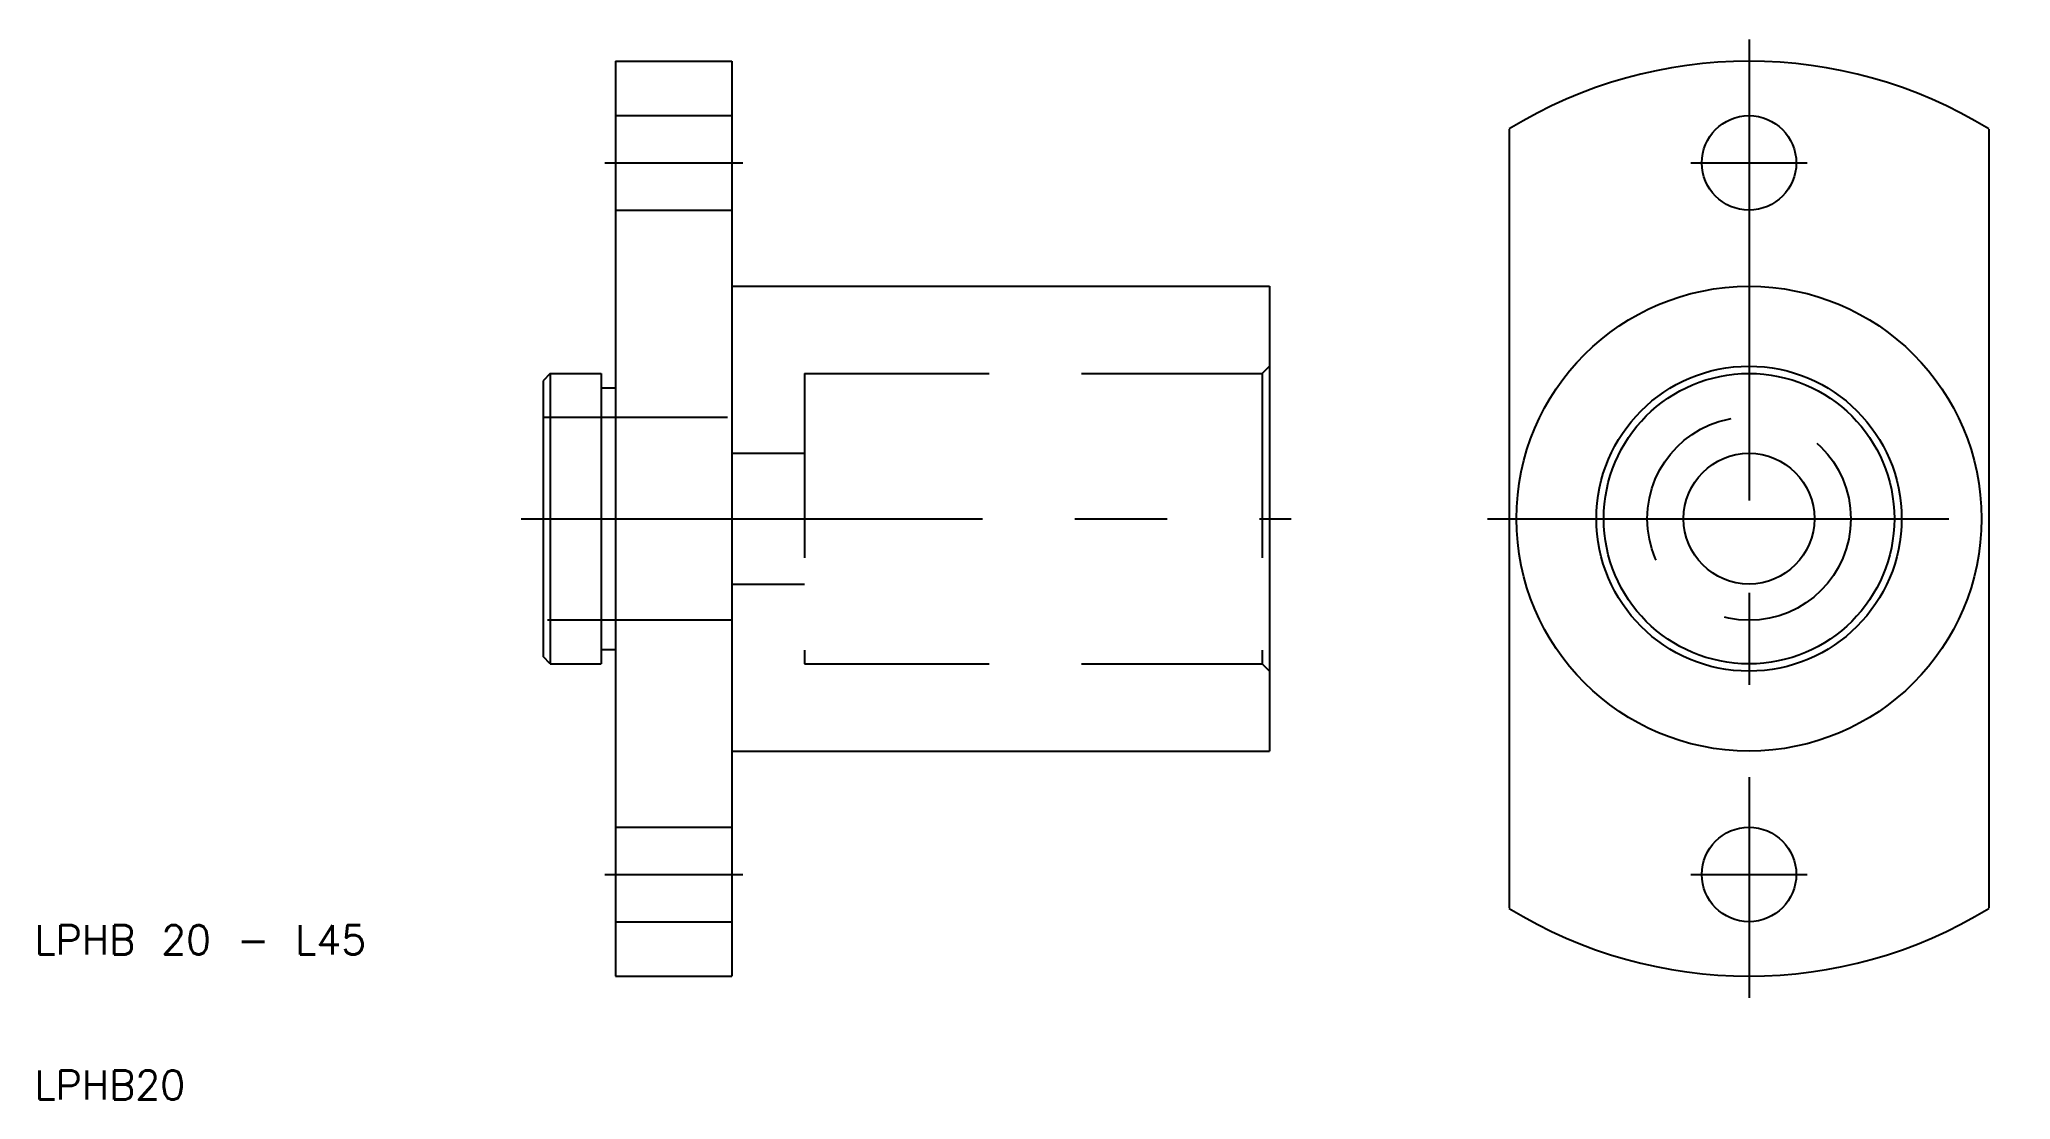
# Model space of a CAD drawing. Extents: x 10 to 146, y 10 to 83.
import ezdxf

# ---------------------------------------------------------------- set-up
doc = ezdxf.new("R2010")
doc.units = 0
doc.linetypes.add('CENTER', pattern=[50.8, 31.75, -6.35, 6.35, -6.35])
doc.linetypes.add('DASHED', pattern=[19.05, 12.7, -6.35])
doc.layers.get('0').update_dxf_attribs({"linetype": 'CONTINUOUS'})
doc.layers.add('CENTER', color=1, linetype='CENTER')
doc.styles.get("Standard").update_dxf_attribs({"font": 'txt.shx'})

msp = doc.modelspace()

# ---------------------------------------------------------------- linework, layer by layer
for p, q in [((50, 81.5), (58, 81.5)), ((50, 81.5), (50, 59)), ((58, 81.5), (58, 66)), ((111.5, 76.83), (111.5, 23.17)), ((144.5, 76.83), (144.5, 23.17)), ((58, 66), (58, 34)), ((58, 66), (95, 66)), ((95, 66), (95, 34)), ((45.5, 60), (45, 59.5)), ((45.5, 60), (49, 60)), ((45.5, 60), (45.5, 40)), ((49, 60), (49, 59)), ((45, 59.5), (45, 40.5)), ((49, 59), (50, 59)), ((49, 59), (49, 41)), ((50, 59), (50, 41)), ((49, 41), (50, 41)), ((49, 41), (49, 40)), ((50, 41), (50, 18.5)), ((45.5, 40), (45, 40.5)), ((45.5, 40), (49, 40)), ((58, 34), (58, 18.5)), ((58, 34), (95, 34)), ((50, 18.5), (58, 18.5))]:
    msp.add_line(p, q)
at = {"color": 3, "linetype": 'DASHED'}
for p, q in [((50, 77.75), (58, 77.75)), ((50, 71.25), (58, 71.25)), ((63, 60), (94.5, 60)), ((63, 60), (63, 40)), ((94.5, 60), (95, 60.5)), ((94.5, 60), (94.5, 40)), ((45, 57), (58, 57)), ((58, 57), (58, 43)), ((58, 54.5), (63, 54.5)), ((58, 45.5), (63, 45.5)), ((58, 43), (45, 43)), ((63, 40), (94.5, 40)), ((94.5, 40), (95, 39.5)), ((50, 28.75), (58, 28.75)), ((50, 22.25), (58, 22.25))]:
    msp.add_line(p, q, dxfattribs=at)
for centre, radius in [((128, 74.5), 3.25), ((128, 50), 16), ((128, 50), 10.5), ((128, 50), 10), ((128, 50), 4.5), ((128, 25.5), 3.25)]:
    msp.add_circle(centre, radius)
msp.add_circle((128, 50), 7, dxfattribs=at)
for start, end in [(58.4119, 121.5881), (238.4119, 301.5881)]:
    msp.add_arc((128, 50), 31.5, start, end)
at = {"layer": 'CENTER'}
for p, q in [((128, 83), (128, 17)), ((49.25, 74.5), (58.75, 74.5)), ((124, 74.5), (132, 74.5)), ((43.5, 50), (96.5, 50)), ((110, 50), (146, 50)), ((49.25, 25.5), (58.75, 25.5)), ((124, 25.5), (132, 25.5))]:
    msp.add_line(p, q, dxfattribs=at)

# ---------------------------------------------------------------- texts
for s, p in [('LPHB 20 - L45', (10, 20)), ('LPHB20', (10, 10))]:
    msp.add_text(s, height=2).set_placement(p)

doc.saveas('drawing.dxf')
